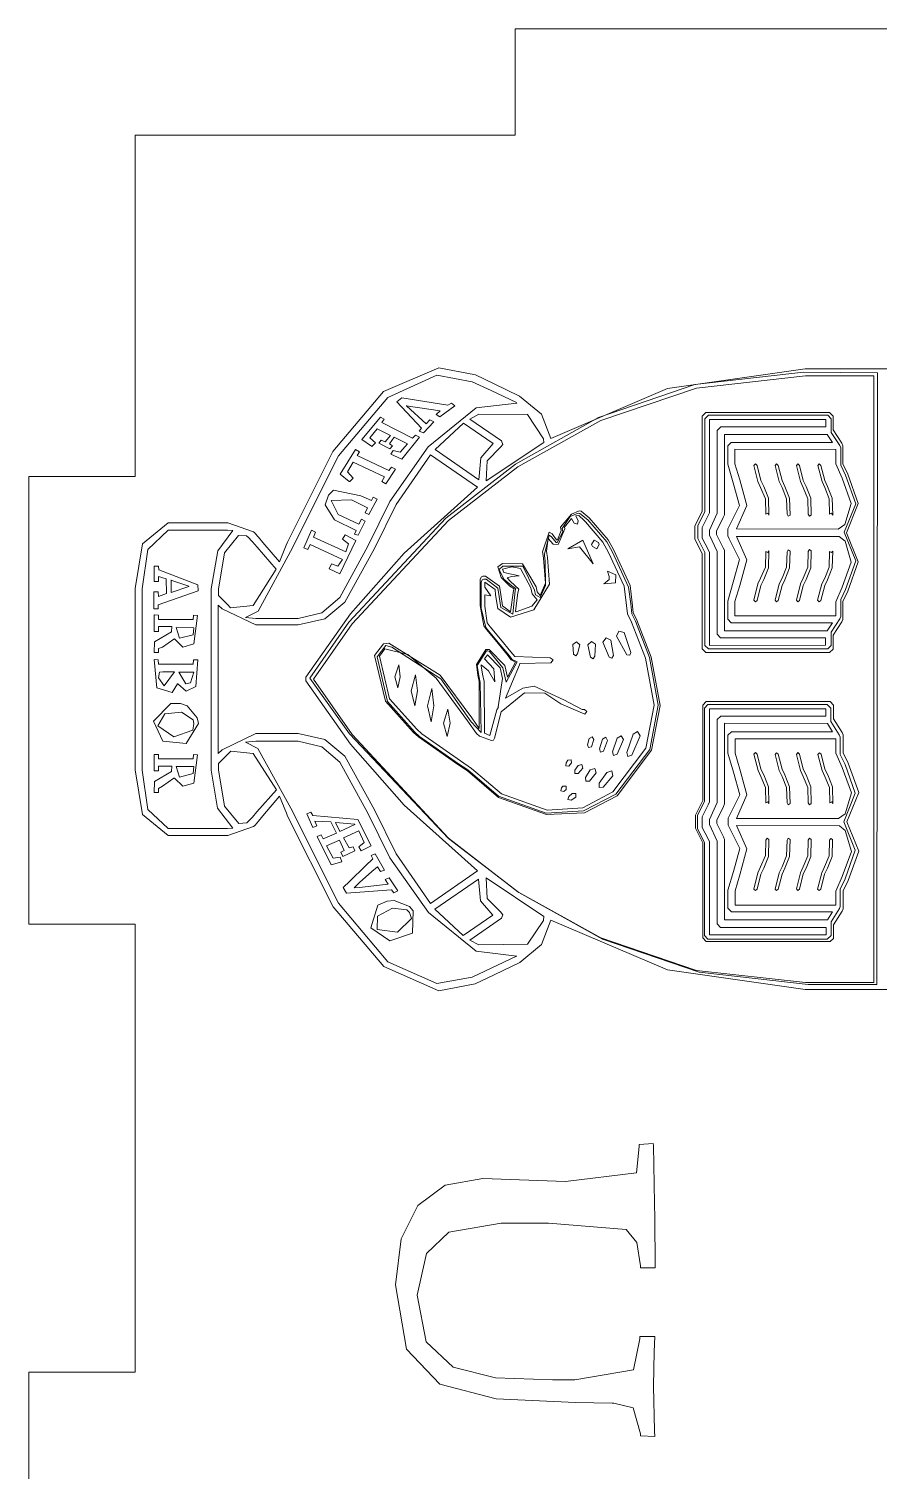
# Model space of a CAD drawing. Header units: millimetres. Extents: x 0 to 610, y 0 to 514.
# Drawn here: x 523.79 to 547.76, y 313.72 to 354.41 of the extents above; entities that cross this region are included whole.
import ezdxf

# ---------------------------------------------------------------- set-up
doc = ezdxf.new("R2010")
doc.units = ezdxf.units.MM
doc.header["$LTSCALE"] = 0.05
doc.layers.get('0').update_dxf_attribs({"plot": 0})
doc.layers.add('CUT', color=1, linetype='Continuous', lineweight=0)
doc.layers.add('ETCH', color=5, linetype='Continuous', lineweight=0)

# ---------------------------------------------------------------- blocks, each defined once
blk = doc.blocks.new('right_outer')
blk.add_lwpolyline([(-45.857, 0), (-35.143, 0), (-35.143, 3), (-24.429, 3), (-24.429, 0), (-13.714, 0), (-13.714, 3), (-3, 3), (-3, 12.632), (0, 12.632), (0, 25.263), (-3, 25.263), (-3, 37.895), (0, 37.895), (0, 50.526)])

msp = doc.modelspace()

# ---------------------------------------------------------------- linework, layer by layer
at = {"layer": 'ETCH'}
for points in [[(554.427, 344.817), (545.675, 344.817), (541.793, 344.264), (538.508, 342.859), (538.244, 343.546), (537.625, 344.054), (536.909, 344.399), (536.378, 344.651), (535.348, 344.851), (533.79, 344.181), (532.359, 342.488), (531.076, 339.934), (531.043, 339.847), (530.857, 339.376), (530.386, 339.92), (530.261, 340.073), (530.168, 340.179), (530.161, 340.193), (530.121, 340.226), (529.398, 340.478), (527.719, 340.478), (526.992, 339.885), (526.783, 338.62), (526.783, 333.511), (526.992, 332.246), (527.719, 331.652), (529.398, 331.652), (530.121, 331.905), (530.161, 331.938), (530.168, 331.951), (530.261, 332.057), (530.386, 332.21), (530.857, 332.761), (531.049, 332.29), (531.083, 332.204), (532.37, 329.647), (533.797, 327.957), (535.345, 327.274), (536.372, 327.472), (536.372, 327.472)], [(547.712, 344.704), (547.692, 327.452), (545.761, 327.452), (542.688, 327.802), (539.964, 328.727), (537.601, 330.046), (535.615, 331.574), (532.827, 334.52), (531.714, 336.098), (532.806, 337.67), (535.548, 340.61), (537.51, 342.135), (539.851, 343.451), (542.561, 344.376), (545.629, 344.724), (547.712, 344.704), (547.712, 344.704)], [(531.222, 339.768), (531.256, 339.854), (532.516, 342.365), (533.91, 344.015), (535.289, 344.638), (536.286, 344.459), (536.824, 344.207), (537.534, 343.869), (537.547, 343.855), (536.399, 343.723), (535.05, 342.625), (533.964, 341.075), (533.347, 339.821), (532.554, 338.371), (532.05, 337.936), (531.383, 337.777), (530.189, 337.777), (529.896, 337.81), (530.248, 337.989), (531.222, 339.768), (531.222, 339.768)], [(547.612, 344.618), (547.612, 327.505), (545.681, 327.505), (542.616, 327.851), (539.912, 328.767), (537.578, 330.071), (535.624, 331.583), (532.899, 334.501), (531.813, 336.065), (532.899, 337.626), (535.624, 340.544), (537.578, 342.057), (539.912, 343.362), (542.616, 344.279), (545.681, 344.625), (547.612, 344.625), (547.612, 344.618), (547.612, 344.618)], [(534.859, 343.145), (534.792, 343.065), (534.912, 343.012), (535.21, 343.324), (535.097, 343.384), (534.991, 343.271), (534.434, 343.781), (534.427, 343.781), (535.383, 343.635), (535.27, 343.529), (535.376, 343.463), (535.801, 343.775), (535.701, 343.855), (535.602, 343.795), (534.301, 344.001), (534.162, 343.894), (534.859, 343.145), (534.859, 343.145), (534.859, 343.145)], [(533.658, 342.727), (533.963, 342.561), (534.036, 342.648), (533.956, 342.707), (534.089, 342.893), (534.467, 342.701), (534.261, 342.469), (534.062, 342.516), (533.989, 342.416), (534.301, 342.27), (534.799, 342.894), (534.693, 342.953), (534.606, 342.861), (533.744, 343.305), (533.81, 343.397), (533.704, 343.457), (533.18, 342.826), (533.445, 342.64), (533.458, 342.634), (533.558, 342.733), (533.399, 342.872), (533.604, 343.125), (533.983, 342.939), (533.83, 342.766), (533.723, 342.813), (533.658, 342.727), (533.658, 342.727), (533.658, 342.727)], [(537.845, 343.53), (538.302, 342.847), (538.302, 342.84), (538.309, 342.747), (536.684, 341.659), (536.71, 342.23), (537.081, 342.608), (537.154, 342.688), (537.115, 342.787), (536.219, 343.404), (536.478, 343.543), (537.845, 343.53), (537.845, 343.53)], [(546.464, 336.915), (546.464, 337.306), (546.71, 337.684), (546.736, 337.751), (546.736, 338.255), (546.875, 338.547), (547.174, 339.376), (546.842, 340.199), (547.174, 341.021), (546.875, 341.851), (546.736, 342.143), (546.736, 342.648), (546.71, 342.721), (546.464, 343.099), (546.464, 343.49), (546.365, 343.589), (542.874, 343.589), (542.775, 343.49), (542.775, 340.802), (542.569, 340.384), (542.569, 340.013), (542.775, 339.608), (542.775, 336.921), (542.874, 336.821), (546.365, 336.821), (546.464, 336.915), (546.464, 336.915)], [(546.411, 337.014), (546.411, 337.392), (546.65, 337.764), (546.677, 337.83), (546.677, 338.314), (546.816, 338.6), (547.101, 339.409), (546.776, 340.212), (547.101, 341.015), (546.816, 341.818), (546.677, 342.104), (546.677, 342.595), (546.65, 342.661), (546.411, 343.026), (546.411, 343.411), (546.312, 343.51), (542.948, 343.51), (542.848, 343.411), (542.848, 340.796), (542.649, 340.392), (542.649, 340.033), (542.848, 339.635), (542.848, 337.02), (542.948, 336.921), (546.312, 336.921), (546.411, 337.014), (546.411, 337.014)], [(535.243, 342.541), (536.04, 343.291), (536.876, 342.714), (536.531, 342.309), (536.471, 341.692), (535.243, 342.541), (535.243, 342.541)], [(542.974, 337.014), (542.974, 339.641), (542.941, 339.721), (542.769, 340.047), (542.769, 340.345), (542.941, 340.683), (542.974, 340.763), (542.974, 343.39), (546.258, 343.39), (546.258, 343.185), (543.299, 343.185), (543.199, 343.085), (543.199, 340.749), (542.98, 340.272), (542.98, 340.133), (543.193, 339.668), (543.193, 337.332), (543.292, 337.233), (546.252, 337.233), (546.252, 337.027), (542.974, 337.014), (542.974, 337.014)], [(546.298, 342.972), (546.444, 342.746), (543.591, 342.746), (543.492, 342.647), (543.492, 342.136), (543.645, 341.605), (543.824, 340.962), (543.532, 340.378), (543.498, 340.305), (543.498, 340.206), (543.498, 340.206), (543.498, 340.206), (543.498, 340.106), (543.532, 340.026), (543.824, 339.443), (543.645, 338.799), (543.492, 338.268), (543.492, 337.757), (543.591, 337.658), (546.444, 337.658), (546.298, 337.432), (543.398, 337.432), (543.398, 339.702), (543.365, 339.775), (543.179, 340.146), (543.179, 340.245), (543.365, 340.63), (543.398, 340.703), (543.398, 342.973), (546.298, 342.972), (546.298, 342.972)], [(529.238, 334.074), (529.125, 333.968), (529.125, 338.155), (529.238, 338.049), (530.187, 337.598), (531.382, 337.598), (532.133, 337.772), (532.693, 338.243), (533.532, 339.754), (534.142, 340.995), (535.111, 342.395), (536.438, 341.479), (534.366, 339.622), (532.857, 337.905), (531.601, 336.118), (531.601, 336.018), (532.855, 334.231), (534.365, 332.514), (536.438, 330.657), (535.111, 329.741), (534.142, 331.141), (533.532, 332.382), (532.693, 333.895), (532.133, 334.365), (531.382, 334.538), (530.187, 334.538), (529.238, 334.074), (529.238, 334.074)], [(533.737, 341.639), (533.85, 341.579), (534.129, 341.991), (534.009, 342.05), (533.936, 341.951), (533.047, 342.376), (533.107, 342.482), (532.994, 342.541), (532.562, 341.845), (532.821, 341.646), (532.835, 341.639), (532.934, 341.738), (532.768, 341.918), (532.934, 342.19), (533.817, 341.772), (533.737, 341.639), (533.737, 341.639), (533.737, 341.639)], [(546.537, 342.548), (546.537, 342.144), (546.716, 341.732), (546.975, 341.022), (546.798, 340.432), (546.61, 340.299), (543.743, 340.306), (544.029, 340.963), (543.837, 341.692), (543.697, 342.144), (543.697, 342.555), (546.537, 342.548), (546.537, 342.548)], [(544.228, 342.09), (544.341, 341.639), (544.421, 341.473), (544.554, 341.155), (544.567, 340.717), (544.62, 340.75), (544.653, 340.697), (544.64, 341.175), (544.507, 341.506), (544.427, 341.672), (544.321, 342.09), (544.274, 342.137), (544.228, 342.09), (544.228, 342.09)], [(544.832, 342.09), (544.945, 341.639), (545.025, 341.473), (545.15, 341.155), (545.164, 340.717), (545.197, 340.664), (545.25, 340.697), (545.236, 341.175), (545.104, 341.506), (545.024, 341.672), (544.918, 342.09), (544.871, 342.137), (544.832, 342.09), (544.832, 342.09)], [(545.429, 342.09), (545.542, 341.639), (545.622, 341.473), (545.748, 341.155), (545.761, 340.717), (545.794, 340.664), (545.847, 340.697), (545.834, 341.175), (545.701, 341.506), (545.621, 341.672), (545.515, 342.09), (545.468, 342.137), (545.429, 342.09), (545.429, 342.09)], [(546.033, 342.09), (546.153, 341.639), (546.233, 341.473), (546.352, 341.155), (546.366, 340.717), (546.419, 340.75), (546.452, 340.697), (546.438, 341.175), (546.306, 341.506), (546.226, 341.672), (546.12, 342.09), (546.073, 342.137), (546.033, 342.09), (546.033, 342.09)], [(533.074, 340.126), (533.273, 340.524), (533.167, 340.577), (533.094, 340.438), (532.513, 340.708), (532.311, 341.108), (532.888, 341.122), (533.332, 340.902), (533.266, 340.763), (533.372, 340.71), (533.604, 341.148), (533.498, 341.201), (533.445, 341.108), (533.147, 341.241), (532.377, 341.4), (532.238, 341.253), (532.138, 340.982), (532.407, 340.56), (533.014, 340.258), (532.968, 340.159), (533.074, 340.126), (533.074, 340.126), (533.074, 340.126)], [(540.372, 332.774), (541.342, 334.06), (541.585, 335.326), (541.334, 336.689), (540.93, 337.73), (540.83, 337.943), (540.797, 338.221), (540.738, 338.706), (540.28, 339.701), (540.121, 339.993), (539.583, 340.617), (539.357, 340.809), (539.304, 340.816), (539.085, 340.723), (538.78, 340.352), (538.8, 340.259), (538.694, 339.994), (538.66, 339.994), (538.541, 340.166), (538.454, 340.213), (538.268, 339.656), (538.275, 339.616), (538.294, 339.476), (538.354, 338.773), (538.201, 338.428), (538.115, 338.527), (538.088, 338.667), (537.71, 339.323), (537.139, 339.33), (537.007, 339.231), (537.106, 338.939), (537.352, 338.693), (537.471, 338.613), (537.452, 338.566), (537.372, 337.969), (537.146, 338.135), (537.099, 338.454), (537.059, 338.686), (536.661, 338.971), (536.588, 338.971), (536.548, 338.951), (536.515, 338.892), (536.515, 338.228), (536.515, 338.142), (536.614, 337.571), (536.694, 337.471), (536.98, 337.12), (537.265, 336.768), (537.385, 336.615), (537.511, 336.549), (537.285, 336.124), (537.205, 336.455), (536.767, 336.907), (536.727, 336.907), (536.668, 336.907), (536.409, 336.482), (536.449, 336.183), (536.488, 335.997), (536.488, 334.677), (536.276, 334.975), (535.387, 336.183), (533.934, 337.078), (533.788, 337.059), (533.536, 336.733), (533.84, 335.442), (534.637, 334.563), (534.776, 334.437), (535.884, 333.655), (536.156, 333.482), (537.03, 332.728), (538.386, 332.248), (539.452, 332.297), (540.372, 332.774), (540.372, 332.774)], [(540.339, 332.82), (541.296, 334.086), (541.535, 335.331), (541.288, 336.676), (540.89, 337.704), (540.791, 337.91), (540.757, 338.188), (540.698, 338.666), (540.24, 339.648), (540.081, 339.94), (539.55, 340.557), (539.324, 340.743), (539.271, 340.75), (539.052, 340.657), (538.826, 340.312), (538.846, 340.22), (538.687, 339.921), (538.654, 339.921), (538.521, 340.08), (538.455, 340.133), (538.323, 339.589), (538.329, 339.549), (538.349, 339.409), (538.356, 338.713), (538.203, 338.374), (538.07, 338.441), (538.044, 338.58), (537.713, 339.25), (537.148, 339.257), (537.049, 339.164), (537.175, 338.892), (537.401, 338.7), (537.52, 338.621), (537.501, 338.568), (537.434, 337.904), (537.096, 338.09), (537.05, 338.402), (537.01, 338.634), (536.684, 338.886), (536.611, 338.886), (536.571, 338.867), (536.538, 338.807), (536.538, 338.157), (536.538, 338.07), (536.671, 337.527), (536.751, 337.427), (537.016, 337.096), (537.294, 336.777), (537.414, 336.624), (537.554, 336.551), (537.242, 335.98), (537.155, 336.385), (536.777, 336.843), (536.73, 336.862), (536.69, 336.869), (536.431, 336.451), (536.471, 336.159), (536.511, 335.973), (536.538, 334.566), (536.259, 334.864), (535.403, 336.072), (534.023, 336.967), (533.857, 337.014), (533.612, 336.695), (533.899, 335.435), (534.673, 334.572), (534.806, 334.446), (535.9, 333.676), (536.166, 333.504), (537.028, 332.762), (538.369, 332.289), (539.426, 332.348), (540.339, 332.82), (540.339, 332.82)], [(538.402, 332.375), (537.115, 332.831), (536.265, 333.55), (535.953, 333.762), (534.865, 334.525), (534.725, 334.658), (533.954, 335.507), (533.67, 336.715), (533.823, 336.921), (534.469, 336.762), (535.269, 336.091), (536.152, 334.891), (536.411, 334.532), (536.498, 334.459), (536.524, 334.445), (536.836, 334.333), (536.889, 334.346), (536.915, 334.399), (537.101, 335.148), (537.758, 335.679), (538.332, 335.671), (538.786, 335.374), (539.463, 335.076), (539.523, 335.156), (539.45, 335.215), (539.443, 335.215), (539.39, 335.209), (538.873, 335.487), (538.037, 335.872), (537.711, 335.813), (537.227, 335.534), (537.625, 336.469), (537.632, 336.509), (538.508, 336.529), (538.568, 336.609), (538.488, 336.668), (537.486, 336.702), (537.373, 336.841), (537.081, 337.199), (536.795, 337.544), (536.709, 337.651), (536.643, 338.121), (536.643, 338.214), (536.643, 338.446), (536.815, 338.42), (536.643, 338.659), (536.643, 338.798), (536.935, 338.592), (536.948, 338.446), (537.008, 338.061), (537.366, 337.816), (538.023, 338.021), (538.468, 338.745), (538.408, 339.501), (538.388, 339.614), (538.382, 339.675), (538.429, 340.033), (538.575, 339.874), (538.714, 339.867), (538.9, 340.305), (538.887, 340.358), (539.086, 340.597), (539.159, 340.464), (539.252, 340.438), (539.278, 340.53), (539.205, 340.67), (539.298, 340.684), (539.444, 340.544), (539.484, 340.505), (539.968, 339.934), (540.127, 339.641), (540.571, 338.686), (540.664, 337.909), (540.777, 337.67), (541.175, 336.655), (541.416, 335.335), (541.183, 334.119), (540.253, 332.886), (539.41, 332.432), (538.402, 332.375), (538.402, 332.375)], [(529.537, 331.858), (529.391, 331.851), (527.712, 331.851), (527.145, 332.391), (526.982, 333.503), (526.982, 338.613), (527.145, 339.725), (527.712, 340.265), (529.391, 340.265), (529.537, 340.258), (529.112, 339.691), (528.927, 338.612), (528.927, 333.503), (528.927, 333.503), (529.107, 332.424), (529.537, 331.858), (529.537, 331.858)], [(532.556, 339.038), (533.007, 339.98), (532.702, 340.139), (532.629, 340.013), (532.801, 339.888), (532.728, 339.662), (531.812, 340.073), (531.865, 340.212), (531.759, 340.265), (531.54, 339.774), (531.653, 339.721), (531.719, 339.861), (532.635, 339.443), (532.502, 339.25), (532.316, 339.317), (532.25, 339.177), (532.556, 339.038), (532.556, 339.038), (532.556, 339.038)], [(529.928, 340.106), (529.948, 340.086), (529.962, 340.08), (530.094, 339.94), (530.22, 339.788), (530.764, 339.171), (530.114, 338.148), (529.477, 338.082), (529.477, 338.082), (529.39, 338.175), (529.131, 338.427), (529.131, 338.606), (529.304, 339.629), (529.702, 340.119), (529.928, 340.106), (529.928, 340.106)], [(539.404, 339.986), (538.986, 339.741), (539.317, 339.8), (539.695, 339.316), (539.404, 339.986), (539.404, 339.986)], [(539.656, 339.861), (539.676, 339.808), (539.802, 339.741), (539.868, 339.867), (539.849, 339.92), (539.723, 339.986), (539.656, 339.861), (539.656, 339.861)], [(546.637, 340.093), (546.801, 339.962), (546.975, 339.369), (546.716, 338.659), (546.537, 338.248), (546.537, 337.849), (543.697, 337.849), (543.697, 338.261), (543.836, 338.712), (544.028, 339.435), (543.743, 340.092), (546.637, 340.093), (546.637, 340.093)], [(544.42, 338.918), (544.341, 338.753), (544.228, 338.295), (544.274, 338.248), (544.321, 338.288), (544.427, 338.713), (544.507, 338.878), (544.64, 339.21), (544.653, 339.687), (544.62, 339.635), (544.567, 339.668), (544.554, 339.23), (544.42, 338.918), (544.42, 338.918)], [(545.15, 339.23), (545.025, 338.918), (544.945, 338.753), (544.832, 338.295), (544.872, 338.248), (544.918, 338.288), (545.025, 338.713), (545.104, 338.872), (545.237, 339.203), (545.25, 339.681), (545.198, 339.714), (545.165, 339.661), (545.15, 339.23), (545.15, 339.23)], [(545.761, 339.668), (545.747, 339.23), (545.621, 338.918), (545.541, 338.753), (545.428, 338.295), (545.468, 338.248), (545.515, 338.288), (545.621, 338.713), (545.701, 338.878), (545.834, 339.21), (545.847, 339.687), (545.794, 339.721), (545.761, 339.668), (545.761, 339.668)], [(546.418, 339.635), (546.365, 339.668), (546.352, 339.23), (546.226, 338.918), (546.146, 338.753), (546.026, 338.295), (546.073, 338.248), (546.12, 338.288), (546.226, 338.713), (546.306, 338.872), (546.438, 339.203), (546.452, 339.681), (546.418, 339.635), (546.418, 339.635)], [(528.561, 338.56), (528.555, 338.732), (527.453, 339.15), (527.44, 339.257), (527.32, 339.257), (527.32, 338.825), (527.44, 338.825), (527.44, 338.964), (527.659, 338.898), (527.666, 338.48), (527.44, 338.4), (527.433, 338.526), (527.313, 338.526), (527.313, 338.055), (527.433, 338.055), (527.433, 338.161), (528.561, 338.56), (528.561, 338.56), (528.561, 338.56)], [(537.513, 337.989), (537.573, 338.5), (537.606, 338.606), (537.367, 338.826), (537.274, 338.925), (537.394, 338.965), (537.613, 338.985), (537.182, 339.071), (537.142, 339.171), (537.401, 339.237), (537.646, 339.184), (537.938, 338.64), (537.978, 338.474), (538.118, 338.302), (537.965, 338.129), (537.527, 337.97), (537.513, 337.989), (537.513, 337.989)], [(540.326, 338.786), (540.34, 339.005), (540.101, 339.111), (540.154, 338.965), (540.154, 338.878), (540.094, 338.832), (539.995, 338.759), (540.326, 338.786), (540.326, 338.786)], [(527.792, 338.859), (528.296, 338.693), (528.296, 338.679), (527.798, 338.514), (527.798, 338.859), (527.792, 338.859), (527.792, 338.859)], [(527.553, 336.967), (527.878, 337.193), (527.892, 337.2), (528.127, 336.971), (528.442, 337.061), (528.542, 337.864), (528.429, 337.87), (528.429, 337.87), (528.422, 337.751), (527.446, 337.751), (527.44, 337.87), (527.327, 337.877), (527.32, 337.877), (527.32, 337.412), (527.44, 337.412), (527.446, 337.552), (527.818, 337.552), (527.811, 337.399), (527.327, 337.12), (527.32, 336.815), (527.44, 336.815), (527.446, 336.928), (527.553, 336.967), (527.553, 336.967), (527.553, 336.967)], [(527.944, 337.525), (528.435, 337.518), (528.422, 337.319), (528.037, 337.22), (527.944, 337.525), (527.944, 337.525), (527.944, 337.525)], [(540.731, 336.742), (540.757, 336.822), (540.572, 337.379), (540.426, 337.419), (540.36, 337.279), (540.645, 336.755), (540.731, 336.742), (540.731, 336.742)], [(539.258, 336.782), (539.318, 337.034), (539.225, 337.121), (539.126, 337.041), (539.145, 336.776), (539.205, 336.723), (539.258, 336.782), (539.258, 336.782)], [(539.749, 336.715), (539.762, 337.053), (539.649, 337.133), (539.55, 337.034), (539.623, 336.689), (539.703, 336.642), (539.749, 336.715), (539.749, 336.715)], [(540.147, 336.689), (540.227, 336.655), (540.267, 336.735), (540.201, 337.167), (540.061, 337.233), (539.969, 337.107), (540.147, 336.689), (540.147, 336.689)], [(527.977, 335.932), (527.977, 335.939), (527.991, 335.939), (528.223, 335.727), (528.495, 335.859), (528.548, 336.616), (528.428, 336.616), (528.421, 336.49), (527.439, 336.49), (527.432, 336.616), (527.319, 336.622), (527.392, 335.819), (527.83, 335.693), (527.977, 335.932), (527.977, 335.932), (527.977, 335.932)], [(536.623, 336.005), (536.577, 336.211), (536.537, 336.443), (536.544, 336.469), (536.743, 336.297), (536.929, 335.992), (536.895, 336.356), (536.636, 336.642), (536.716, 336.755), (537.075, 336.384), (537.141, 336.085), (537.021, 335.282), (537.028, 335.275), (536.981, 335.202), (536.789, 334.479), (536.63, 334.546), (536.623, 336.005), (536.623, 336.005)], [(527.606, 335.879), (527.44, 336.105), (527.467, 336.264), (527.566, 336.277), (527.892, 336.271), (527.606, 335.879), (527.606, 335.879), (527.606, 335.879)], [(528.435, 336.264), (528.349, 335.965), (528.21, 335.932), (528.017, 336.264), (528.435, 336.264), (528.435, 336.264), (528.435, 336.264)], [(534.261, 336.131), (534.215, 336.469), (534.108, 336.131), (534.195, 335.819), (534.261, 336.131), (534.261, 336.131)], [(534.746, 335.74), (534.686, 336.191), (534.566, 335.74), (534.673, 335.315), (534.746, 335.74), (534.746, 335.74)], [(535.21, 335.315), (535.151, 335.8), (535.025, 335.315), (535.131, 334.864), (535.21, 335.315), (535.21, 335.315)], [(528.568, 334.817), (528.535, 334.976), (528.249, 335.315), (528.063, 335.381), (527.791, 335.381), (527.3, 334.877), (527.565, 334.313), (528.222, 334.247), (528.568, 334.817), (528.568, 334.817), (528.568, 334.817)], [(546.471, 328.746), (546.471, 329.138), (546.723, 329.523), (546.723, 329.523), (546.75, 329.589), (546.75, 330.093), (546.889, 330.385), (547.187, 331.215), (546.849, 332.044), (547.187, 332.867), (546.889, 333.696), (546.75, 333.988), (546.75, 334.492), (546.723, 334.558), (546.478, 334.943), (546.478, 335.335), (546.378, 335.434), (542.888, 335.434), (542.788, 335.335), (542.788, 332.647), (542.583, 332.229), (542.583, 331.858), (542.788, 331.453), (542.788, 328.766), (542.888, 328.666), (546.378, 328.666), (546.471, 328.746), (546.471, 328.746)], [(546.405, 328.839), (546.405, 329.217), (546.643, 329.595), (546.643, 329.595), (546.663, 329.655), (546.663, 330.146), (546.802, 330.431), (547.088, 331.241), (546.762, 332.044), (547.088, 332.847), (546.802, 333.657), (546.663, 333.942), (546.663, 334.433), (546.637, 334.499), (546.398, 334.871), (546.398, 335.249), (546.298, 335.348), (542.934, 335.348), (542.835, 335.249), (542.835, 332.628), (542.636, 332.216), (542.636, 331.852), (542.835, 331.453), (542.835, 328.832), (542.934, 328.733), (546.298, 328.733), (546.405, 328.839), (546.405, 328.839)], [(527.427, 334.751), (527.624, 335.088), (528.09, 335.136), (528.416, 334.917), (528.442, 334.817), (528.409, 334.631), (527.878, 334.44), (527.427, 334.751), (527.427, 334.751), (527.427, 334.751)], [(535.662, 334.824), (535.602, 335.223), (535.476, 334.824), (535.582, 334.446), (535.662, 334.824), (535.662, 334.824)], [(542.98, 328.852), (542.98, 331.48), (542.94, 331.56), (542.768, 331.885), (542.768, 332.183), (542.94, 332.522), (542.974, 332.601), (542.974, 335.229), (546.258, 335.229), (546.258, 335.023), (543.298, 335.023), (543.199, 334.924), (543.199, 332.588), (542.98, 332.11), (542.98, 331.964), (543.192, 331.499), (543.192, 329.164), (543.292, 329.064), (546.264, 329.064), (546.264, 328.858), (542.98, 328.852), (542.98, 328.852)], [(540.552, 334.36), (540.485, 334.472), (540.372, 334.406), (540.24, 334.015), (540.273, 333.915), (540.372, 333.948), (540.552, 334.36), (540.552, 334.36)], [(541.023, 334.472), (540.95, 334.592), (540.83, 334.519), (540.644, 334.002), (540.678, 333.889), (540.791, 333.922), (541.023, 334.472), (541.023, 334.472)], [(546.305, 334.811), (546.451, 334.585), (543.598, 334.585), (543.498, 334.485), (543.498, 333.975), (543.651, 333.444), (543.831, 332.8), (543.538, 332.216), (543.505, 332.143), (543.505, 332.044), (543.505, 332.044), (543.505, 332.044), (543.505, 331.944), (543.538, 331.871), (543.831, 331.288), (543.651, 330.644), (543.498, 330.113), (543.498, 329.602), (543.598, 329.503), (546.451, 329.503), (546.305, 329.277), (543.405, 329.277), (543.405, 331.547), (543.372, 331.62), (543.186, 331.991), (543.186, 332.091), (543.372, 332.475), (543.405, 332.549), (543.405, 334.825), (546.305, 334.811), (546.305, 334.811)], [(533.909, 328.095), (532.515, 329.748), (531.255, 332.256), (531.222, 332.342), (530.246, 334.107), (529.895, 334.286), (530.187, 334.32), (531.381, 334.32), (532.052, 334.161), (532.557, 333.727), (533.345, 332.283), (533.962, 331.029), (535.051, 329.482), (536.398, 328.388), (537.546, 328.255), (537.532, 328.248), (536.822, 327.91), (536.284, 327.658), (535.289, 327.476), (533.909, 328.095), (533.909, 328.095)], [(539.716, 334.36), (539.669, 334.439), (539.589, 334.393), (539.543, 334.213), (539.569, 334.134), (539.649, 334.16), (539.716, 334.36), (539.716, 334.36)], [(540.107, 334.333), (540.055, 334.426), (539.962, 334.373), (539.875, 334.101), (539.902, 334.008), (539.988, 334.035), (540.107, 334.333), (540.107, 334.333)], [(546.544, 334.38), (546.544, 333.981), (546.723, 333.57), (546.982, 332.86), (546.805, 332.267), (546.617, 332.137), (543.744, 332.137), (544.029, 332.8), (543.837, 333.523), (543.705, 333.975), (543.705, 334.386), (546.544, 334.38), (546.544, 334.38)], [(527.553, 333.046), (527.878, 333.272), (527.892, 333.272), (528.127, 333.043), (528.442, 333.132), (528.542, 333.935), (528.429, 333.942), (528.429, 333.942), (528.422, 333.822), (527.446, 333.822), (527.44, 333.942), (527.327, 333.942), (527.32, 333.942), (527.32, 333.477), (527.44, 333.477), (527.446, 333.61), (527.818, 333.61), (527.811, 333.457), (527.327, 333.178), (527.32, 332.873), (527.44, 332.873), (527.446, 332.986), (527.553, 333.046), (527.553, 333.046), (527.553, 333.046)], [(530.214, 332.323), (530.094, 332.177), (529.962, 332.037), (529.955, 332.03), (529.935, 332.017), (529.703, 331.997), (529.306, 332.485), (529.132, 333.51), (529.132, 333.51), (529.132, 333.51), (529.132, 333.689), (529.391, 333.941), (529.478, 334.034), (529.478, 334.034), (530.115, 333.968), (530.765, 332.946), (530.214, 332.323), (530.214, 332.323)], [(539.092, 333.703), (539.078, 333.795), (538.986, 333.782), (538.933, 333.709), (538.926, 333.622), (539.013, 333.615), (539.092, 333.703), (539.092, 333.703)], [(539.404, 333.557), (539.377, 333.656), (539.278, 333.63), (539.185, 333.497), (539.185, 333.404), (539.278, 333.404), (539.404, 333.557), (539.404, 333.557)], [(544.347, 333.49), (544.427, 333.324), (544.553, 333.013), (544.567, 332.575), (544.619, 332.608), (544.653, 332.555), (544.639, 333.033), (544.506, 333.364), (544.427, 333.53), (544.32, 333.955), (544.274, 333.995), (544.227, 333.948), (544.347, 333.49), (544.347, 333.49)], [(544.832, 333.941), (544.945, 333.49), (545.025, 333.324), (545.15, 333.013), (545.164, 332.575), (545.197, 332.522), (545.25, 332.555), (545.236, 333.033), (545.104, 333.364), (545.025, 333.523), (544.918, 333.948), (544.872, 333.988), (544.832, 333.941), (544.832, 333.941)], [(545.429, 333.941), (545.542, 333.49), (545.622, 333.324), (545.748, 333.013), (545.761, 332.575), (545.794, 332.522), (545.847, 332.555), (545.834, 333.033), (545.701, 333.364), (545.621, 333.53), (545.515, 333.955), (545.468, 333.995), (545.429, 333.941), (545.429, 333.941)], [(546.033, 333.941), (546.153, 333.49), (546.233, 333.324), (546.359, 333.013), (546.372, 332.575), (546.425, 332.608), (546.458, 332.555), (546.444, 333.033), (546.312, 333.364), (546.232, 333.523), (546.126, 333.948), (546.079, 333.988), (546.033, 333.941), (546.033, 333.941)], [(527.944, 333.603), (528.435, 333.603), (528.422, 333.404), (528.037, 333.305), (527.944, 333.603), (527.944, 333.603), (527.944, 333.603)], [(539.782, 333.424), (539.742, 333.544), (539.616, 333.504), (539.484, 333.291), (539.49, 333.185), (539.597, 333.192), (539.782, 333.424), (539.782, 333.424)], [(539.981, 333.019), (540.253, 333.338), (540.22, 333.477), (540.081, 333.437), (539.868, 333.132), (539.868, 333.013), (539.981, 333.019), (539.981, 333.019)], [(538.94, 332.953), (538.94, 333.046), (538.847, 333.046), (538.807, 332.999), (538.787, 332.919), (538.867, 332.9), (538.94, 332.953), (538.94, 332.953)], [(539.013, 332.76), (538.986, 332.668), (539.079, 332.648), (539.212, 332.735), (539.212, 332.841), (539.105, 332.841), (539.013, 332.76), (539.013, 332.76)], [(532.563, 331.042), (532.37, 331.016), (532.184, 331.361), (532.543, 331.52), (532.676, 331.234), (532.583, 331.181), (532.642, 331.068), (532.981, 331.221), (532.928, 331.334), (532.822, 331.308), (532.656, 331.587), (533.087, 331.785), (533.246, 331.454), (533.094, 331.334), (533.16, 331.221), (533.439, 331.361), (533.067, 332.104), (531.793, 332.217), (531.734, 332.316), (531.621, 332.27), (531.793, 331.878), (531.906, 331.925), (531.854, 332.057), (532.305, 332.044), (532.458, 331.725), (532.086, 331.56), (532.027, 331.679), (531.92, 331.626), (532.312, 330.83), (532.61, 330.917), (532.563, 331.042), (532.563, 331.042), (532.563, 331.042)], [(532.437, 332.024), (532.437, 332.024), (532.975, 331.977), (532.981, 331.97), (532.556, 331.771), (532.437, 332.024), (532.437, 332.024), (532.437, 332.024)], [(546.643, 331.931), (546.807, 331.801), (546.982, 331.208), (546.723, 330.498), (546.543, 330.086), (546.543, 329.688), (543.703, 329.688), (543.703, 330.099), (543.836, 330.55), (544.028, 331.28), (543.743, 331.937), (546.643, 331.931), (546.643, 331.931)], [(544.42, 330.77), (544.341, 330.604), (544.228, 330.146), (544.274, 330.1), (544.321, 330.146), (544.427, 330.564), (544.507, 330.73), (544.64, 331.062), (544.653, 331.539), (544.6, 331.579), (544.567, 331.526), (544.554, 331.089), (544.42, 330.77), (544.42, 330.77)], [(545.164, 331.52), (545.15, 331.082), (545.025, 330.77), (544.945, 330.604), (544.832, 330.146), (544.872, 330.1), (544.918, 330.146), (545.025, 330.564), (545.104, 330.73), (545.237, 331.062), (545.25, 331.539), (545.198, 331.579), (545.164, 331.52), (545.164, 331.52)], [(545.761, 331.52), (545.747, 331.082), (545.621, 330.77), (545.541, 330.604), (545.428, 330.153), (545.468, 330.106), (545.515, 330.146), (545.621, 330.571), (545.701, 330.737), (545.834, 331.068), (545.847, 331.546), (545.794, 331.579), (545.761, 331.52), (545.761, 331.52)], [(546.365, 331.52), (546.351, 331.082), (546.225, 330.77), (546.146, 330.604), (546.026, 330.146), (546.072, 330.1), (546.119, 330.146), (546.225, 330.564), (546.305, 330.73), (546.438, 331.062), (546.451, 331.539), (546.398, 331.572), (546.365, 331.52), (546.365, 331.52)], [(534.016, 330.126), (534.082, 330.04), (534.188, 330.092), (533.943, 330.464), (533.836, 330.411), (533.916, 330.285), (533.107, 330.192), (532.967, 330.179), (532.96, 330.179), (533.107, 330.332), (533.458, 330.637), (533.617, 330.776), (533.704, 330.637), (533.817, 330.677), (533.552, 331.142), (533.439, 331.095), (533.485, 330.995), (533.28, 330.803), (532.835, 330.372), (532.649, 330.186), (532.742, 330.033), (533.631, 330.092), (534.016, 330.126), (534.016, 330.126), (534.016, 330.126)], [(536.464, 330.424), (536.524, 329.808), (536.869, 329.409), (536.033, 328.832), (535.237, 329.582), (536.464, 330.424), (536.464, 330.424)], [(537.845, 328.586), (536.477, 328.573), (536.218, 328.706), (537.114, 329.323), (537.154, 329.422), (537.081, 329.502), (536.709, 329.88), (536.683, 330.457), (538.309, 329.369), (538.302, 329.269), (538.302, 329.262), (537.845, 328.586), (537.845, 328.586)], [(534.606, 328.898), (534.626, 329.529), (534.52, 329.649), (534.088, 329.821), (533.889, 329.801), (533.624, 329.688), (533.425, 329.051), (533.964, 328.684), (534.606, 328.898), (534.606, 328.898), (534.606, 328.898)], [(533.604, 329.005), (533.621, 329.376), (534.036, 329.609), (534.447, 329.556), (534.52, 329.483), (534.58, 329.31), (534.182, 328.926), (533.604, 329.005), (533.604, 329.005), (533.604, 329.005)], [(536.372, 327.472), (536.91, 327.724), (537.626, 328.069), (538.244, 328.58), (538.509, 329.27), (541.796, 327.865), (545.675, 327.312), (554.427, 327.312)], [(541.448, 319.516), (541.448, 319.456), (541.037, 319.456), (541.03, 319.516), (540.933, 320.175), (540.629, 320.537), (538.442, 320.723), (537.108, 320.723), (535.631, 320.469), (534.995, 319.866), (534.732, 318.692), (534.994, 317.375), (535.749, 316.656), (536.949, 316.357), (538.547, 316.297), (539.178, 316.297), (540.837, 316.582), (541.016, 317.459), (541.016, 317.518), (541.374, 317.518), (541.434, 317.518), (541.42, 317.087), (541.401, 316.118), (541.427, 314.857), (541.434, 314.698), (541.035, 314.724), (541.035, 314.777), (540.826, 315.514), (540.279, 315.64), (540.233, 315.64), (539.198, 315.659), (536.961, 315.764), (535.379, 316.177), (534.439, 317.161), (534.128, 318.983), (534.286, 320.281), (534.754, 321.22), (535.525, 321.79), (536.59, 321.983), (538.919, 321.896), (540.916, 322.142), (540.996, 322.879), (540.996, 322.94), (541.388, 322.966), (541.395, 322.907), (541.428, 321.274), (541.435, 320.856), (541.448, 319.516), (541.448, 319.516)]]:
    msp.add_lwpolyline(points, dxfattribs=at)

# ---------------------------------------------------------------- block references
at = {"layer": 'CUT', "rotation": 180}
msp.add_blockref('right_outer', (523.787, 354.413), dxfattribs=at)

doc.saveas('drawing.dxf')
